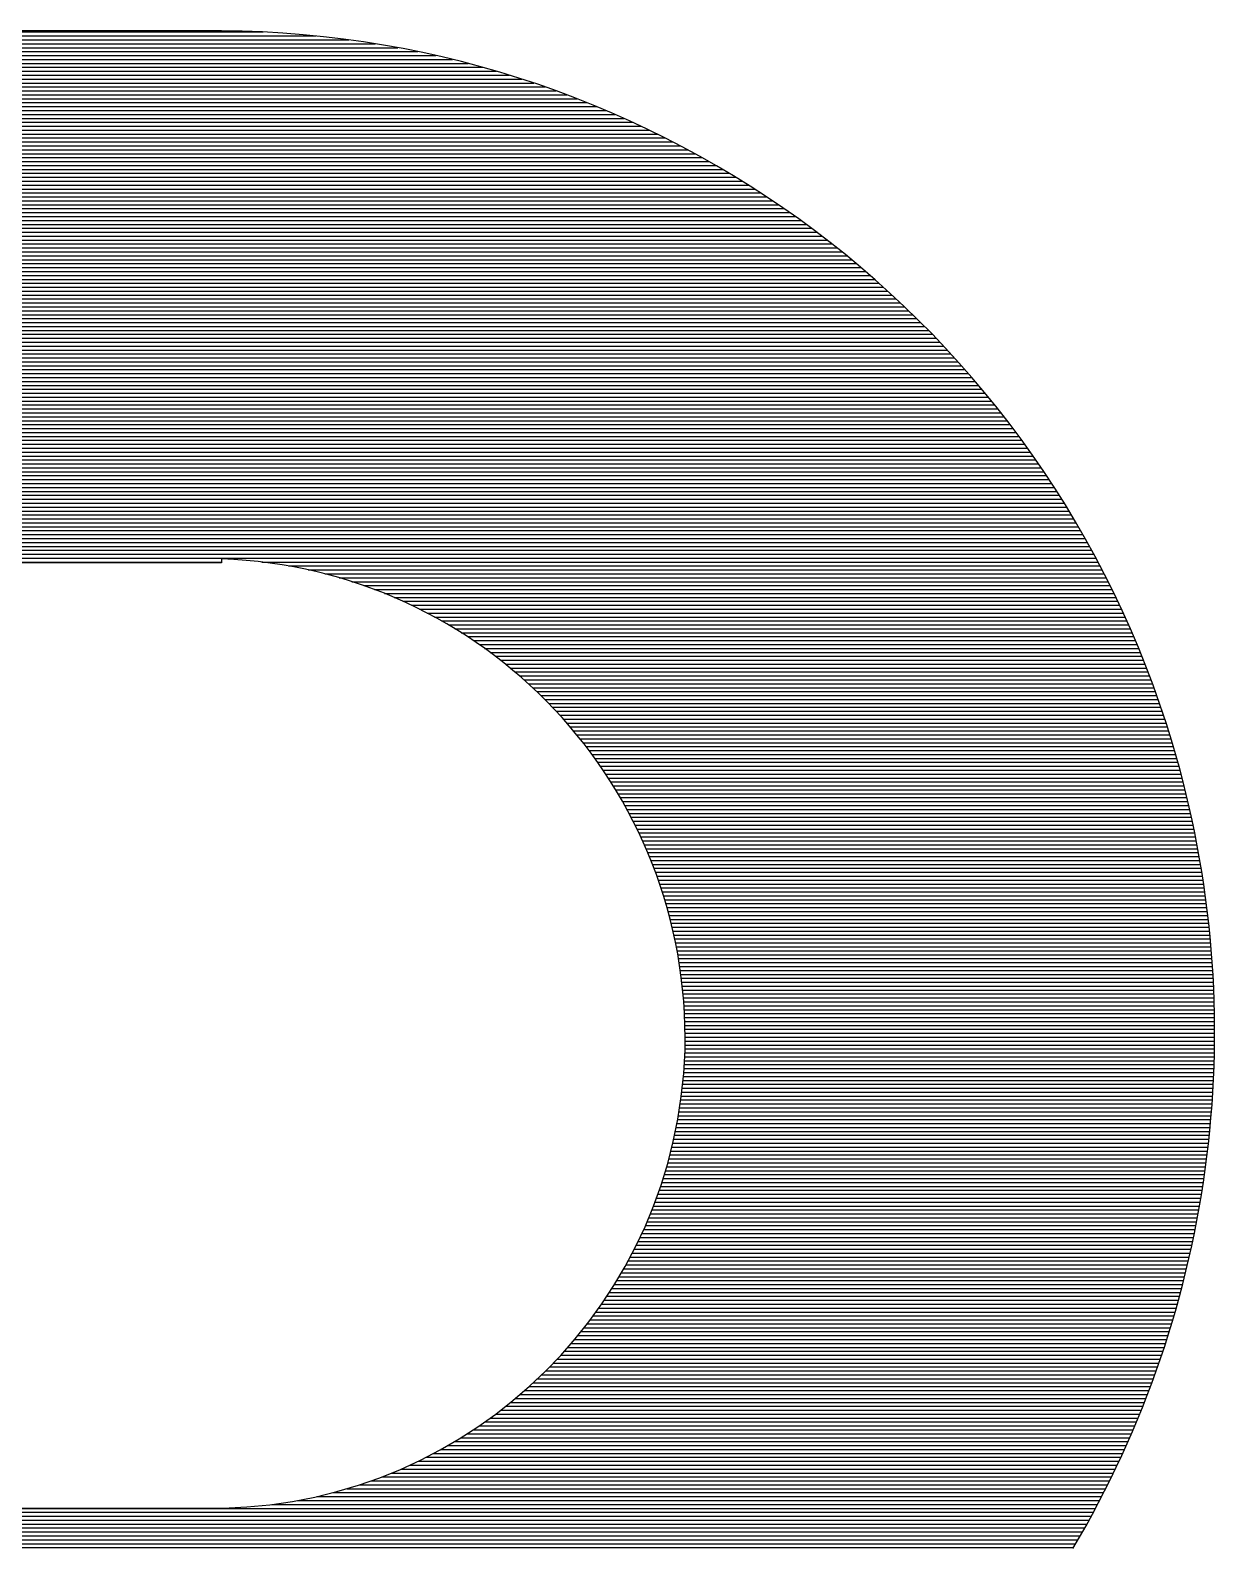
# Model space of a CAD drawing. Extents: x -9 to 288, y -8 to 181.
# Drawn here: x 52.241 to 54.485, y 40.638 to 43.516 of the extents above; entities that cross this region are included whole.
import ezdxf

# ---------------------------------------------------------------- set-up
doc = ezdxf.new("R2010")
doc.units = 0
doc.layers.add('BOARD_GEOMETRY_SILKSCREEN_TOP', color=1, linetype='CONTINUOUS')

msp = doc.modelspace()

# ---------------------------------------------------------------- linework, layer by layer
at = {"layer": 'BOARD_GEOMETRY_SILKSCREEN_TOP'}
for points in [[(50.88669, 43.515585), (52.603227, 43.515585)], [(52.603227, 43.515585), (52.603227, 43.514747)], [(50.88669, 43.51256), (52.682374, 43.51256)], [(50.88669, 43.505117), (52.781693, 43.505117)], [(50.88669, 43.497675), (52.844586, 43.497675)], [(50.88669, 43.490231), (52.894558, 43.490231)], [(50.88669, 43.482788), (52.937247, 43.482788)], [(50.88669, 43.475346), (52.975083, 43.475346)], [(50.88669, 43.467904), (53.009383, 43.467904)], [(50.88669, 43.460462), (53.040961, 43.460462)], [(50.88669, 43.453017), (53.070349, 43.453017)], [(50.88669, 43.445575), (53.097925, 43.445575)], [(50.88669, 43.438133), (53.123981, 43.438133)], [(50.88669, 43.43069), (53.148715, 43.43069)], [(50.88669, 43.423248), (53.172309, 43.423248)], [(50.88669, 43.415803), (53.19489, 43.415803)], [(50.88669, 43.408361), (53.216566, 43.408361)], [(50.88669, 43.400919), (53.237435, 43.400919)], [(50.88669, 43.393477), (53.257564, 43.393477)], [(50.88669, 43.386035), (53.277026, 43.386035)], [(50.88669, 43.37859), (53.295873, 43.37859)], [(50.88669, 43.371148), (53.31415, 43.371148)], [(50.88669, 43.363706), (53.331902, 43.363706)], [(50.88669, 43.356263), (53.349169, 43.356263)], [(50.88669, 43.348821), (53.365979, 43.348821)], [(50.88669, 43.341376), (53.382362, 43.341376)], [(50.88669, 43.333934), (53.398344, 43.333934)], [(50.88669, 43.326492), (53.413947, 43.326492)], [(50.88669, 43.31905), (53.429195, 43.31905)], [(50.88669, 43.311608), (53.44411, 43.311608)], [(50.88669, 43.304163), (53.458699, 43.304163)], [(50.88669, 43.296721), (53.472987, 43.296721)], [(50.88669, 43.289278), (53.486982, 43.289278)], [(50.88669, 43.281836), (53.500706, 43.281836)], [(50.88669, 43.274394), (53.514163, 43.274394)], [(50.88669, 43.266949), (53.527368, 43.266949)], [(50.88669, 43.259507), (53.540335, 43.259507)], [(50.88669, 43.252065), (53.553065, 43.252065)], [(50.88669, 43.244623), (53.565575, 43.244623)], [(50.88669, 43.23718), (53.577868, 43.23718)], [(50.88669, 43.229736), (53.589954, 43.229736)], [(50.88669, 43.222294), (53.601841, 43.222294)], [(50.88669, 43.214851), (53.613538, 43.214851)], [(50.88669, 43.207409), (53.625049, 43.207409)], [(50.88669, 43.199967), (53.636377, 43.199967)], [(50.88669, 43.192522), (53.647536, 43.192522)], [(50.88669, 43.18508), (53.658524, 43.18508)], [(50.88669, 43.177638), (53.669349, 43.177638)], [(50.88669, 43.170196), (53.680017, 43.170196)], [(50.88669, 43.162753), (53.690528, 43.162753)], [(50.88669, 43.155309), (53.700891, 43.155309)], [(50.88669, 43.147866), (53.711112, 43.147866)], [(50.88669, 43.140424), (53.721188, 43.140424)], [(50.88669, 43.132982), (53.731127, 43.132982)], [(50.88669, 43.12554), (53.740931, 43.12554)], [(50.88669, 43.118095), (53.750606, 43.118095)], [(50.88669, 43.110653), (53.760154, 43.110653)], [(50.88669, 43.103211), (53.769575, 43.103211)], [(50.88669, 43.095769), (53.778876, 43.095769)], [(50.88669, 43.088326), (53.788064, 43.088326)], [(50.88669, 43.080882), (53.797131, 43.080882)], [(50.88669, 43.073439), (53.806085, 43.073439)], [(50.88669, 43.065997), (53.814929, 43.065997)], [(50.88669, 43.058555), (53.823662, 43.058555)], [(50.88669, 43.051113), (53.832293, 43.051113)], [(50.88669, 43.043668), (53.840817, 43.043668)], [(50.88669, 43.036226), (53.84924, 43.036226)], [(50.88669, 43.028784), (53.857566, 43.028784)], [(50.88669, 43.021341), (53.86579, 43.021341)], [(50.88669, 43.013899), (53.873918, 43.013899)], [(50.88669, 43.006454), (53.881955, 43.006454)], [(50.88669, 42.999012), (53.8899, 42.999012)], [(50.88669, 42.99157), (53.897751, 42.99157)], [(50.88669, 42.984128), (53.905518, 42.984128)], [(50.88669, 42.976686), (53.913194, 42.976686)], [(50.88669, 42.969241), (53.920784, 42.969241)], [(50.88669, 42.961799), (53.928289, 42.961799)], [(50.88669, 42.954357), (53.935714, 42.954357)], [(50.88669, 42.946914), (53.943054, 42.946914)], [(50.88669, 42.939472), (53.950316, 42.939472)], [(50.88669, 42.932027), (53.957499, 42.932027)], [(50.88669, 42.924585), (53.964604, 42.924585)], [(50.88669, 42.917143), (53.971629, 42.917143)], [(50.88669, 42.909701), (53.978581, 42.909701)], [(50.88669, 42.902259), (53.98546, 42.902259)], [(50.88669, 42.894814), (53.992262, 42.894814)], [(50.88669, 42.887372), (53.998998, 42.887372)], [(50.88669, 42.879929), (54.005658, 42.879929)], [(50.88669, 42.872487), (54.012247, 42.872487)], [(50.88669, 42.865045), (54.018769, 42.865045)], [(50.88669, 42.8576), (54.025223, 42.8576)], [(50.88669, 42.850158), (54.031609, 42.850158)], [(50.88669, 42.842716), (54.037929, 42.842716)], [(50.88669, 42.835274), (54.044185, 42.835274)], [(50.88669, 42.827832), (54.050372, 42.827832)], [(50.88669, 42.820387), (54.056498, 42.820387)], [(50.88669, 42.812945), (54.062561, 42.812945)], [(50.88669, 42.805502), (54.068561, 42.805502)], [(50.88669, 42.79806), (54.074499, 42.79806)], [(50.88669, 42.790618), (54.080377, 42.790618)], [(50.88669, 42.783173), (54.086194, 42.783173)], [(50.88669, 42.775731), (54.091952, 42.775731)], [(50.88669, 42.768289), (54.097652, 42.768289)], [(50.88669, 42.760847), (54.10329, 42.760847)], [(50.88669, 42.753404), (54.108873, 42.753404)], [(50.88669, 42.74596), (54.114403, 42.74596)], [(50.88669, 42.738518), (54.119874, 42.738518)], [(50.88669, 42.731075), (54.125289, 42.731075)], [(50.88669, 42.723633), (54.130649, 42.723633)], [(50.88669, 42.716191), (54.135952, 42.716191)], [(50.88669, 42.708746), (54.141205, 42.708746)], [(50.88669, 42.701304), (54.146404, 42.701304)], [(50.88669, 42.693862), (54.15155, 42.693862)], [(50.88669, 42.68642), (54.156643, 42.68642)], [(50.88669, 42.678977), (54.161685, 42.678977)], [(50.88669, 42.671533), (54.166673, 42.671533)], [(50.88669, 42.66409), (54.171616, 42.66409)], [(50.88669, 42.656648), (54.176503, 42.656648)], [(50.88669, 42.649206), (54.181342, 42.649206)], [(50.88669, 42.641764), (54.186132, 42.641764)], [(50.88669, 42.634319), (54.190875, 42.634319)], [(50.88669, 42.626877), (54.195566, 42.626877)], [(50.88669, 42.619435), (54.200209, 42.619435)], [(50.88669, 42.611992), (54.204809, 42.611992)], [(50.88669, 42.60455), (54.209356, 42.60455)], [(50.88669, 42.597106), (54.213862, 42.597106)], [(50.88669, 42.589663), (54.218317, 42.589663)], [(50.88669, 42.582221), (54.222726, 42.582221)], [(50.88669, 42.574779), (54.22709, 42.574779)], [(50.88669, 42.567337), (54.23141, 42.567337)], [(50.88669, 42.559892), (54.235685, 42.559892)], [(50.88669, 42.55245), (54.239912, 42.55245)], [(50.88669, 42.545008), (54.244098, 42.545008)], [(50.88669, 42.537565), (54.248241, 42.537565)], [(50.88669, 42.530123), (54.252338, 42.530123)], [(50.88669, 42.522678), (54.256391, 42.522678)], [(50.88669, 42.515236), (54.260402, 42.515236)], [(50.88669, 42.507794), (52.603227, 42.507794)], [(52.603227, 42.506326), (50.88669, 42.506326)], [(52.603227, 42.513606), (52.603227, 42.506326)], [(52.679463, 42.507794), (54.264372, 42.507794)], [(52.729999, 42.500352), (54.268296, 42.500352)], [(52.767608, 42.49291), (54.27218, 42.49291)], [(52.798815, 42.485465), (54.27602, 42.485465)], [(52.826001, 42.478023), (54.279823, 42.478023)], [(52.850346, 42.470581), (54.28358, 42.470581)], [(52.872536, 42.463138), (54.287301, 42.463138)], [(52.893023, 42.455696), (54.290976, 42.455696)], [(52.912117, 42.448251), (54.294616, 42.448251)], [(52.930039, 42.440809), (54.29821, 42.440809)], [(52.946958, 42.433367), (54.301768, 42.433367)], [(52.963003, 42.425925), (54.305286, 42.425925)], [(52.978276, 42.418483), (54.308764, 42.418483)], [(52.992866, 42.411038), (54.312203, 42.411038)], [(53.006838, 42.403596), (54.315601, 42.403596)], [(53.020252, 42.396153), (54.318962, 42.396153)], [(53.033153, 42.388711), (54.322284, 42.388711)], [(53.045589, 42.381269), (54.325571, 42.381269)], [(53.05759, 42.373824), (54.328817, 42.373824)], [(53.069188, 42.366382), (54.332025, 42.366382)], [(53.080415, 42.35894), (54.335195, 42.35894)], [(53.091293, 42.351498), (54.338329, 42.351498)], [(53.101845, 42.344056), (54.341423, 42.344056)], [(53.112086, 42.336611), (54.344481, 42.336611)], [(53.122035, 42.329169), (54.347504, 42.329169)], [(53.131707, 42.321726), (54.350491, 42.321726)], [(53.141121, 42.314284), (54.353437, 42.314284)], [(53.15028, 42.306842), (54.356351, 42.306842)], [(53.159205, 42.299397), (54.359228, 42.299397)], [(53.167907, 42.291955), (54.362068, 42.291955)], [(53.176388, 42.284513), (54.364875, 42.284513)], [(53.184659, 42.277071), (54.367641, 42.277071)], [(53.192736, 42.269628), (54.370376, 42.269628)], [(53.200617, 42.262184), (54.373074, 42.262184)], [(53.208314, 42.254742), (54.375738, 42.254742)], [(53.215835, 42.247299), (54.378365, 42.247299)], [(53.22318, 42.239857), (54.380958, 42.239857)], [(53.230363, 42.232415), (54.383518, 42.232415)], [(53.237384, 42.22497), (54.386043, 42.22497)], [(53.244247, 42.217528), (54.388532, 42.217528)], [(53.25096, 42.210086), (54.390988, 42.210086)], [(53.257529, 42.202644), (54.393412, 42.202644)], [(53.263955, 42.195201), (54.395797, 42.195201)], [(53.270241, 42.187757), (54.398151, 42.187757)], [(53.276391, 42.180314), (54.400473, 42.180314)], [(53.282411, 42.172872), (54.402759, 42.172872)], [(53.288303, 42.16543), (54.405014, 42.16543)], [(53.294069, 42.157988), (54.407222, 42.157988)], [(53.299718, 42.150543), (54.409396, 42.150543)], [(53.305243, 42.143101), (54.41154, 42.143101)], [(53.310653, 42.135659), (54.413648, 42.135659)], [(53.315951, 42.128216), (54.415726, 42.128216)], [(53.321135, 42.120774), (54.41777, 42.120774)], [(53.32621, 42.11333), (54.419782, 42.11333)], [(53.331176, 42.105887), (54.421763, 42.105887)], [(53.336043, 42.098445), (54.423711, 42.098445)], [(53.340803, 42.091003), (54.425629, 42.091003)], [(53.345466, 42.083561), (54.427514, 42.083561)], [(53.350023, 42.076116), (54.429365, 42.076116)], [(53.354486, 42.068674), (54.431187, 42.068674)], [(53.358857, 42.061232), (54.43298, 42.061232)], [(53.363127, 42.053789), (54.434735, 42.053789)], [(53.36731, 42.046347), (54.436465, 42.046347)], [(53.371399, 42.038902), (54.438159, 42.038902)], [(53.3754, 42.03146), (54.439825, 42.03146)], [(53.379312, 42.024018), (54.441461, 42.024018)], [(53.383137, 42.016576), (54.443064, 42.016576)], [(53.386876, 42.009134), (54.444636, 42.009134)], [(53.390526, 42.001689), (54.446175, 42.001689)], [(53.394097, 41.994247), (54.447686, 41.994247)], [(53.397584, 41.986805), (54.449165, 41.986805)], [(53.400993, 41.979362), (54.450618, 41.979362)], [(53.404318, 41.97192), (54.452035, 41.97192)], [(53.407564, 41.964475), (54.453422, 41.964475)], [(53.410731, 41.957033), (54.454781, 41.957033)], [(53.413817, 41.949591), (54.456106, 41.949591)], [(53.416835, 41.942149), (54.457404, 41.942149)], [(53.419769, 41.934707), (54.458674, 41.934707)], [(53.422631, 41.927262), (54.459911, 41.927262)], [(53.425418, 41.91982), (54.461118, 41.91982)], [(53.42813, 41.912377), (54.462294, 41.912377)], [(53.430769, 41.904935), (54.463442, 41.904935)], [(53.433337, 41.897493), (54.46456, 41.897493)], [(53.435834, 41.890048), (54.465647, 41.890048)], [(53.43826, 41.882606), (54.466703, 41.882606)], [(53.440612, 41.875164), (54.467732, 41.875164)], [(53.442895, 41.867722), (54.46873, 41.867722)], [(53.44511, 41.860279), (54.469698, 41.860279)], [(53.447257, 41.852835), (54.470638, 41.852835)], [(53.449332, 41.845393), (54.471547, 41.845393)], [(53.451341, 41.83795), (54.472426, 41.83795)], [(53.453284, 41.830508), (54.473274, 41.830508)], [(53.455161, 41.823066), (54.474097, 41.823066)], [(53.456967, 41.815621), (54.47489, 41.815621)], [(53.458709, 41.808179), (54.475652, 41.808179)], [(53.460383, 41.800737), (54.476383, 41.800737)], [(53.461996, 41.793295), (54.477087, 41.793295)], [(53.463543, 41.785852), (54.47776, 41.785852)], [(53.465024, 41.778408), (54.478408, 41.778408)], [(53.466441, 41.770965), (54.479022, 41.770965)], [(53.467792, 41.763523), (54.479609, 41.763523)], [(53.469083, 41.756081), (54.480168, 41.756081)], [(53.470305, 41.748639), (54.480694, 41.748639)], [(53.471468, 41.741194), (54.481194, 41.741194)], [(53.472568, 41.733752), (54.481664, 41.733752)], [(53.473607, 41.72631), (54.482106, 41.72631)], [(53.474577, 41.718868), (54.482517, 41.718868)], [(53.475491, 41.711425), (54.482898, 41.711425)], [(53.476337, 41.703981), (54.483254, 41.703981)], [(53.477127, 41.696538), (54.483577, 41.696538)], [(53.477851, 41.689096), (54.483876, 41.689096)], [(53.478514, 41.681654), (54.484143, 41.681654)], [(53.479118, 41.674212), (54.484382, 41.674212)], [(53.479657, 41.666767), (54.48459, 41.666767)], [(53.480134, 41.659325), (54.484768, 41.659325)], [(53.480553, 41.651883), (54.48492, 41.651883)], [(53.480909, 41.64444), (54.485042, 41.64444)], [(53.481204, 41.636998), (54.485139, 41.636998)], [(53.48144, 41.629554), (54.485202, 41.629554)], [(53.481613, 41.622111), (54.485238, 41.622111)], [(53.481727, 41.614669), (54.485245, 41.614669)], [(53.481567, 41.584898), (54.484981, 41.584898)], [(53.481699, 41.59234), (54.485093, 41.59234)], [(53.48177, 41.599785), (54.485169, 41.599785)], [(53.481778, 41.607227), (54.485222, 41.607227)], [(53.480683, 41.562571), (54.484483, 41.562571)], [(53.481044, 41.570013), (54.484679, 41.570013)], [(53.481343, 41.577456), (54.484847, 41.577456)], [(53.478615, 41.5328), (54.483409, 41.5328)], [(53.479228, 41.540242), (54.483724, 41.540242)], [(53.479776, 41.547684), (54.484003, 41.547684)], [(53.480259, 41.555126), (54.48426, 41.555126)], [(53.475547, 41.503028), (54.481877, 41.503028)], [(53.476408, 41.510471), (54.482304, 41.510471)], [(53.477208, 41.517913), (54.482703, 41.517913)], [(53.477945, 41.525358), (54.483071, 41.525358)], [(53.471465, 41.473257), (54.479878, 41.473257)], [(53.47258, 41.480699), (54.480419, 41.480699)], [(53.473634, 41.488144), (54.480935, 41.488144)], [(53.474623, 41.495586), (54.481423, 41.495586)], [(53.466357, 41.443486), (54.477412, 41.443486)], [(53.467732, 41.450931), (54.478072, 41.450931)], [(53.46904, 41.458373), (54.478702, 41.458373)], [(53.470284, 41.465815), (54.479307, 41.465815)], [(53.460206, 41.413717), (54.474478, 41.413717)], [(53.461846, 41.421159), (54.475256, 41.421159)], [(53.463414, 41.428601), (54.476002, 41.428601)], [(53.464917, 41.436044), (54.476721, 41.436044)], [(53.452992, 41.383946), (54.471075, 41.383946)], [(53.454897, 41.391388), (54.471971, 41.391388)], [(53.456736, 41.39883), (54.472835, 41.39883)], [(53.458504, 41.406272), (54.473671, 41.406272)], [(53.44686, 41.361617), (54.468212, 41.361617)], [(53.448974, 41.369059), (54.469193, 41.369059)], [(53.451018, 41.376503), (54.47015, 41.376503)], [(53.437711, 41.331845), (54.463975, 41.331845)], [(53.440104, 41.33929), (54.465078, 41.33929)], [(53.442431, 41.346732), (54.466152, 41.346732)], [(53.444681, 41.354174), (54.467199, 41.354174)], [(53.427409, 41.302076), (54.459264, 41.302076)], [(53.430094, 41.309519), (54.460488, 41.309519)], [(53.432707, 41.316961), (54.461682, 41.316961)], [(53.435247, 41.324403), (54.462845, 41.324403)], [(53.41591, 41.272305), (54.454072, 41.272305)], [(53.418897, 41.279747), (54.455418, 41.279747)], [(53.421808, 41.287189), (54.456729, 41.287189)], [(53.424645, 41.294632), (54.458014, 41.294632)], [(53.403162, 41.242534), (54.448395, 41.242534)], [(53.406469, 41.249976), (54.449858, 41.249976)], [(53.409693, 41.257418), (54.451296, 41.257418)], [(53.41284, 41.264863), (54.4527, 41.264863)], [(53.389108, 41.212762), (54.442228, 41.212762)], [(53.392748, 41.220205), (54.443813, 41.220205)], [(53.396302, 41.227649), (54.445372, 41.227649)], [(53.399771, 41.235092), (54.446902, 41.235092)], [(53.373683, 41.182991), (54.435563, 41.182991)], [(53.377671, 41.190436), (54.437275, 41.190436)], [(53.381572, 41.197878), (54.438956, 41.197878)], [(53.385385, 41.20532), (54.440607, 41.20532)], [(53.356794, 41.153222), (54.428398, 41.153222)], [(53.361158, 41.160664), (54.430237, 41.160664)], [(53.365425, 41.168107), (54.432043, 41.168107)], [(53.369599, 41.175549), (54.433818, 41.175549)], [(53.343111, 41.130893), (54.422695, 41.130893)], [(53.347772, 41.138335), (54.424628, 41.138335)], [(53.352332, 41.145777), (54.426528, 41.145777)], [(53.323421, 41.101122), (54.414641, 41.101122)], [(53.328507, 41.108564), (54.416703, 41.108564)], [(53.333482, 41.116009), (54.418733, 41.116009)], [(53.338349, 41.123451), (54.420729, 41.123451)], [(53.301958, 41.07135), (54.406071, 41.07135)], [(53.307498, 41.078795), (54.40826, 41.078795)], [(53.312921, 41.086237), (54.410419, 41.086237)], [(53.31823, 41.09368), (54.412545, 41.09368)], [(53.278545, 41.041582), (54.396975, 41.041582)], [(53.28459, 41.049024), (54.399299, 41.049024)], [(53.290503, 41.056466), (54.40159, 41.056466)], [(53.296292, 41.063908), (54.403849, 41.063908)], [(53.25298, 41.01181), (54.387349, 41.01181)], [(53.259589, 41.019252), (54.389805, 41.019252)], [(53.266045, 41.026695), (54.392228, 41.026695)], [(53.272365, 41.034137), (54.394621, 41.034137)], [(53.225012, 40.982039), (54.377179, 40.982039)], [(53.232248, 40.989481), (54.379769, 40.989481)], [(53.239319, 40.996923), (54.38233, 40.996923)], [(53.246228, 41.004368), (54.384854, 41.004368)], [(53.194303, 40.952268), (54.36646, 40.952268)], [(53.202258, 40.95971), (54.36919, 40.95971)], [(53.210023, 40.967155), (54.371888, 40.967155)], [(53.21761, 40.974597), (54.37455, 40.974597)], [(53.169213, 40.929941), (54.358055, 40.929941)], [(53.177788, 40.937383), (54.360892, 40.937383)], [(53.18615, 40.944825), (54.363694, 40.944825)], [(53.132556, 40.90017), (54.346348, 40.90017)], [(53.142098, 40.907612), (54.349327, 40.907612)], [(53.15138, 40.915054), (54.352271, 40.915054)], [(53.160414, 40.922496), (54.35518, 40.922496)], [(53.091499, 40.870398), (54.334062, 40.870398)], [(53.102231, 40.877841), (54.337186, 40.877841)], [(53.11264, 40.885283), (54.340277, 40.885283)], [(53.122741, 40.892727), (54.343328, 40.892727)], [(53.04486, 40.840627), (54.321182, 40.840627)], [(53.05713, 40.848069), (54.324456, 40.848069)], [(53.068972, 40.855514), (54.327697, 40.855514)], [(53.08042, 40.862956), (54.330897, 40.862956)], [(52.990712, 40.810856), (54.307702, 40.810856)], [(53.005106, 40.8183), (54.311128, 40.8183)], [(53.018893, 40.825743), (54.314517, 40.825743)], [(53.032129, 40.833185), (54.317872, 40.833185)], [(52.925472, 40.781087), (54.293602, 40.781087)], [(52.94314, 40.788529), (54.297181, 40.788529)], [(52.95982, 40.795971), (54.300727, 40.795971)], [(52.975645, 40.803413), (54.304235, 40.803413)], [(52.840738, 40.751315), (54.278865, 40.751315)], [(52.864654, 40.758758), (54.282609, 40.758758)], [(52.886488, 40.7662), (54.286313, 40.7662)], [(52.906661, 40.773642), (54.289975, 40.773642)], [(52.698604, 40.721544), (54.263478, 40.721544)], [(52.746991, 40.728986), (54.267387, 40.728986)], [(52.783552, 40.736429), (54.271255, 40.736429)], [(52.814075, 40.743873), (54.275078, 40.743873)], [(50.88669, 40.714745), (52.606517, 40.714745)], [(50.88669, 40.714102), (54.259528, 40.714102)], [(50.88669, 40.70666), (54.255538, 40.70666)], [(50.88669, 40.699215), (54.251502, 40.699215)], [(50.88669, 40.691773), (54.247423, 40.691773)], [(50.88669, 40.684331), (54.243305, 40.684331)], [(50.88669, 40.676888), (54.239142, 40.676888)], [(50.88669, 40.669446), (54.234933, 40.669446)], [(50.88669, 40.662001), (54.230681, 40.662001)], [(50.88669, 40.654559), (54.226386, 40.654559)], [(50.88669, 40.647117), (54.222048, 40.647117)], [(50.88669, 40.639675), (54.217659, 40.639675)]]:
    msp.add_lwpolyline(points, dxfattribs=at)
for points in [[(54.405515, 42.163743, 0.329462), (52.60323, 43.514742)], [(53.481519, 41.582746, 0.411287), (52.60323, 42.513603)], [(54.216518, 40.637747, 0.209291), (54.40552, 42.163741)], [(52.606519, 40.714745, 0.39901), (53.481519, 41.582746)]]:
    msp.add_lwpolyline(points, format="xyb", dxfattribs=at)

doc.saveas('drawing.dxf')
